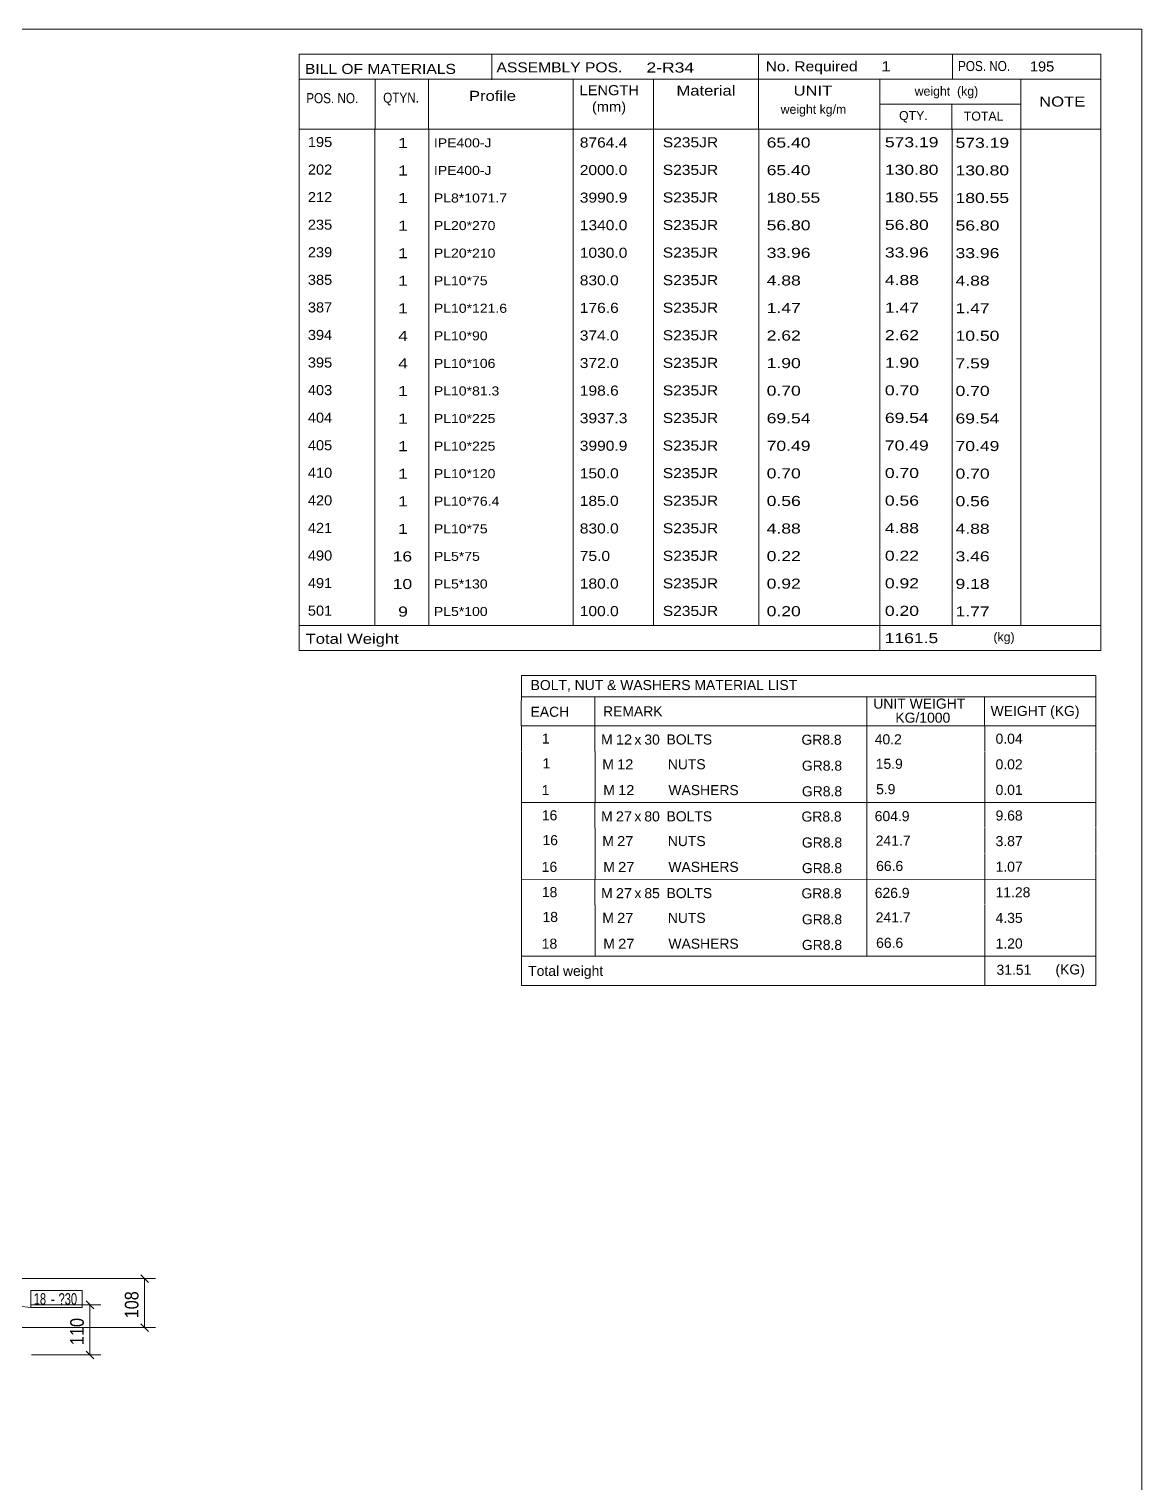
# Model space of a CAD drawing. Header units: millimetres. Extents: x 2 to 1174, y 1 to 825.
# Drawn here: x 929.7 to 1174, y 505.9 to 825 of the extents above; entities that cross this region are included whole.
import ezdxf

# ---------------------------------------------------------------- set-up
doc = ezdxf.new("R2010")
doc.units = ezdxf.units.MM
doc.linetypes.add('XKITLINE00', pattern=[0])
for name, color, linetype, lineweight in [('BoltMark', 7, 'Continuous', 0), ('Dimensions', 7, 'Continuous', 0), ('DrawingSheet', 5, 'Continuous', 0), ('OtherObjectType', 7, 'Continuous', 0)]:
    doc.layers.add(name, color=color, linetype=linetype, lineweight=lineweight)
doc.styles.add('ARIAL', font='ARIAL.TTF')
doc.styles.add('ARIAL_NARROW', font='ARIALN.TTF')

# ---------------------------------------------------------------- blocks, each defined once
blk = doc.blocks.new('*A195')
at = {"layer": 'DrawingSheet', "color": 5, "linetype": 'XKITLINE00', "lineweight": 0}
for p, q in [((1174, 825), (5, 825)), ((1174, 5), (1174, 825))]:
    blk.add_line(p, q, dxfattribs=at)
blk = doc.blocks.new('*A196')
at = {"layer": 'OtherObjectType', "color": 7, "linetype": 'XKITLINE00', "lineweight": 0}
for p, q in [((1037.76, 683.1), (1037.75, 672.1)), ((1037.76, 683.1), (1163.88, 683.1)), ((1163.88, 683.1), (1163.88, 672.1)), ((1037.75, 678.45), (1163.88, 678.45)), ((1053.87, 678.46), (1053.87, 672.1)), ((1113.57, 678.46), (1113.57, 672.1)), ((1139.47, 678.44), (1139.47, 672.1)), ((1037.76, 672.07), (1037.76, 666.57)), ((1037.77, 672.1), (1163.88, 672.1)), ((1053.92, 672.1), (1053.92, 666.48)), ((1113.57, 672.1), (1113.57, 666.48)), ((1139.5, 672.1), (1139.5, 666.6)), ((1163.88, 672.1), (1163.88, 666.6)), ((1037.79, 666.48), (1037.79, 660.87)), ((1053.95, 666.48), (1053.95, 660.86)), ((1113.57, 666.48), (1113.57, 660.86)), ((1139.5, 666.48), (1139.5, 660.98)), ((1163.88, 666.48), (1163.88, 660.98)), ((1037.79, 660.85), (1037.79, 655.28)), ((1053.95, 660.86), (1053.95, 655.24)), ((1113.57, 660.86), (1113.57, 655.24)), ((1139.5, 660.86), (1139.5, 655.25)), ((1163.88, 660.86), (1163.88, 655.25)), ((1163.88, 655.25), (1037.75, 655.28)), ((1037.76, 655.21), (1037.76, 649.71)), ((1053.92, 655.24), (1053.92, 649.62)), ((1113.57, 655.24), (1113.57, 649.62)), ((1139.5, 655.24), (1139.5, 649.74)), ((1163.88, 655.24), (1163.88, 649.74)), ((1037.79, 649.62), (1037.79, 644.01)), ((1053.95, 649.62), (1053.95, 644.01)), ((1113.57, 649.62), (1113.57, 644.01)), ((1139.5, 649.62), (1139.5, 644.12)), ((1163.88, 649.62), (1163.88, 644.12)), ((1037.79, 643.99), (1037.79, 638.42)), ((1053.95, 644), (1053.95, 638.39)), ((1113.57, 644.01), (1113.57, 638.39)), ((1139.5, 644), (1139.5, 638.4)), ((1163.88, 644), (1163.88, 638.39)), ((1163.88, 638.39), (1037.75, 638.42)), ((1037.76, 638.36), (1037.76, 632.86)), ((1053.92, 638.38), (1053.92, 632.77)), ((1113.57, 638.39), (1113.57, 632.77)), ((1139.5, 638.38), (1139.5, 632.88)), ((1163.88, 638.39), (1163.88, 632.89)), ((1037.79, 632.77), (1037.79, 627.15)), ((1053.95, 632.77), (1053.95, 627.15)), ((1113.57, 632.77), (1113.57, 627.15)), ((1139.5, 632.76), (1139.5, 627.26)), ((1163.88, 632.77), (1163.88, 627.27)), ((1037.79, 627.13), (1037.79, 621.57)), ((1053.95, 627.15), (1053.95, 621.53)), ((1113.57, 627.15), (1113.57, 621.53)), ((1139.5, 627.15), (1139.5, 621.54)), ((1163.88, 627.15), (1163.88, 621.54)), ((1163.88, 621.54), (1037.75, 621.57)), ((1037.78, 621.53), (1037.78, 615.12)), ((1037.85, 621.53), (1163.87, 621.53)), ((1139.5, 621.5), (1139.5, 615.08)), ((1163.87, 621.5), (1163.87, 615.09)), ((1037.77, 615.08), (1163.87, 615.08))]:
    blk.add_line(p, q, dxfattribs=at)
at = {"layer": 'OtherObjectType', "color": 7, "style": 'ARIAL_NARROW'}
for s, width, p in [('BOLT, NUT & WASHERS MATERIAL LIST', 1.211571, (1039.79, 679.94)), ('UNIT WEIGHT', 1.211571, (1115.03, 675.87)), ('WEIGHT (KG)', 1.211571, (1140.78, 674.25)), ('EACH', 1.211571, (1039.78, 674.07)), ('REMARK', 1.211571, (1055.7, 674.16)), (' KG/1000', 1.211571, (1119.02, 672.78)), ('1', 1.211571, (1042.26, 668.2)), ('M', 1.211571, (1055.26, 668)), ('12', 1.275, (1058.5, 667.98)), ('30', 1.211571, (1064.76, 667.97)), ('BOLTS', 1.211571, (1069.63, 667.99)), ('GR8.8', 1.211571, (1099.25, 667.94)), ('40.2', 1.211571, (1115.34, 668.03)), ('0.04', 1.211571, (1141.87, 668.16)), ('x', 1.211571, (1062.58, 667.98)), ('1', 1.211571, (1042.4, 662.76)), ('M', 1.211571, (1055.54, 662.56)), ('12', 1.275, (1058.78, 662.54)), ('NUTS', 1.211571, (1069.91, 662.56)), ('GR8.8', 1.211571, (1099.35, 662.24)), ('15.9', 1.211571, (1115.56, 662.65)), ('0.02', 1.211571, (1141.87, 662.54)), ('1', 1.211571, (1042.24, 656.89)), ('M', 1.211571, (1055.76, 656.89)), ('12', 1.275, (1059, 656.87)), ('WASHERS', 1.211571, (1070.04, 656.88)), ('GR8.8', 1.211571, (1099.35, 656.62)), ('5.9', 1.211571, (1115.64, 657.09)), ('0.01', 1.211571, (1141.87, 656.93)), ('16', 1.211571, (1042.26, 651.35)), ('M', 1.211571, (1055.26, 651.14)), ('27', 1.275, (1058.5, 651.12)), ('x', 1.211571, (1062.58, 651.12)), ('80', 1.211571, (1064.76, 651.11)), ('BOLTS', 1.211571, (1069.63, 651.13)), ('GR8.8', 1.211571, (1099.25, 651.08)), ('604.9', 1.211571, (1115.34, 651.17)), ('9.68', 1.211571, (1141.87, 651.31)), ('16', 1.211571, (1042.4, 645.9)), ('M', 1.211571, (1055.54, 645.71)), ('27', 1.275, (1058.78, 645.69)), ('NUTS', 1.211571, (1069.91, 645.7)), ('241.7', 1.211571, (1115.56, 645.8)), ('3.87', 1.211571, (1141.87, 645.69)), ('GR8.8', 1.211571, (1099.35, 645.38)), ('16', 1.211571, (1042.24, 640.03)), ('M', 1.211571, (1055.76, 640.03)), ('27', 1.275, (1059, 640.01)), ('WASHERS', 1.211571, (1070.04, 640.03)), ('GR8.8', 1.211571, (1099.35, 639.76)), ('66.6', 1.211571, (1115.64, 640.23)), ('1.07', 1.211571, (1141.87, 640.07)), ('18', 1.211571, (1042.26, 634.49)), ('M', 1.211571, (1055.26, 634.28)), ('27', 1.275, (1058.5, 634.26)), ('x', 1.211571, (1062.58, 634.27)), ('85', 1.211571, (1064.76, 634.26)), ('BOLTS', 1.211571, (1069.63, 634.28)), ('GR8.8', 1.211571, (1099.25, 634.23)), ('626.9', 1.211571, (1115.34, 634.32)), ('11.28', 1.211571, (1141.87, 634.45)), ('18', 1.211571, (1042.4, 629.04)), ('M', 1.211571, (1055.54, 628.85)), ('27', 1.275, (1058.78, 628.83)), ('NUTS', 1.211571, (1069.91, 628.84)), ('GR8.8', 1.211571, (1099.35, 628.52)), ('241.7', 1.211571, (1115.56, 628.94)), ('4.35', 1.211571, (1141.87, 628.83)), ('18', 1.211571, (1042.24, 623.18)), ('27', 1.275, (1059, 623.15)), ('WASHERS', 1.211571, (1070.04, 623.17)), ('66.6', 1.211571, (1115.64, 623.37)), ('1.20', 1.211571, (1141.87, 623.21)), ('M', 1.211571, (1055.76, 623.18)), ('GR8.8', 1.211571, (1099.35, 622.91)), ('Total weight', 1.211571, (1039.26, 617.21)), ('31.51', 1.211571, (1142.07, 617.44)), ('(KG)', 1.211571, (1155.02, 617.53))]:
    blk.add_text(s, height=2.2, dxfattribs=dict(at, width=width)).set_placement(p)
blk = doc.blocks.new('*A201')
at = {"layer": 'OtherObjectType', "color": 7, "linetype": 'XKITLINE00', "lineweight": 0}
for p, q in [((988.98, 819.5), (1164.98, 819.5)), ((988.98, 819.5), (988.98, 808.5)), ((1031.26, 819.42), (1031.26, 813.87)), ((1089.85, 814), (1089.85, 819.5)), ((1132.43, 813.96), (1132.43, 819.42)), ((1164.98, 814), (1164.98, 819.5)), ((988.98, 814), (1164.98, 814)), ((1005.64, 814), (1005.64, 803)), ((1017.4, 813.98), (1017.4, 803.03)), ((1049.12, 813.99), (1049.13, 803)), ((1066.78, 813.98), (1066.78, 803)), ((1089.85, 813.98), (1089.85, 803)), ((1116.43, 814), (1116.43, 803)), ((1147.42, 814), (1147.42, 803)), ((1164.98, 814), (1164.98, 808.5)), ((988.98, 808.5), (988.98, 803)), ((1116.45, 808.52), (1147.45, 808.52)), ((1132.28, 808.52), (1132.28, 803)), ((1164.98, 808.5), (1164.98, 803)), ((988.98, 803), (1164.98, 803)), ((988.98, 803), (988.98, 796.95)), ((1005.63, 803), (1005.63, 796.95)), ((1017.44, 802.99), (1017.44, 796.95)), ((1049.12, 803), (1049.11, 796.95)), ((1066.79, 803), (1066.79, 796.95)), ((1089.87, 803), (1089.87, 796.95)), ((1116.44, 803), (1116.44, 796.95)), ((1132.33, 802.95), (1132.33, 796.95)), ((1147.43, 803), (1147.43, 796.95)), ((1164.98, 803), (1164.98, 796.95)), ((988.98, 796.95), (988.98, 790.9)), ((1005.63, 796.95), (1005.63, 790.9)), ((1017.44, 796.94), (1017.44, 790.9)), ((1049.12, 796.95), (1049.11, 790.9)), ((1066.79, 796.95), (1066.79, 790.9)), ((1089.87, 796.95), (1089.87, 790.9)), ((1116.44, 796.95), (1116.44, 790.9)), ((1132.33, 796.9), (1132.33, 790.9)), ((1147.43, 796.95), (1147.43, 790.9)), ((1164.98, 796.95), (1164.98, 790.9)), ((988.98, 790.9), (988.98, 784.85)), ((1005.63, 790.9), (1005.63, 784.85)), ((1017.44, 790.89), (1017.44, 784.85)), ((1049.12, 790.9), (1049.11, 784.85)), ((1066.79, 790.9), (1066.79, 784.85)), ((1089.87, 790.9), (1089.87, 784.85)), ((1116.44, 790.9), (1116.44, 784.85)), ((1132.33, 790.85), (1132.33, 784.85)), ((1147.43, 790.9), (1147.43, 784.85)), ((1164.98, 790.9), (1164.98, 784.85)), ((988.98, 784.85), (988.98, 778.8)), ((1005.63, 784.85), (1005.63, 778.8)), ((1017.44, 784.84), (1017.44, 778.8)), ((1049.12, 784.85), (1049.11, 778.8)), ((1066.79, 784.85), (1066.79, 778.8)), ((1089.87, 784.85), (1089.87, 778.8)), ((1116.44, 784.85), (1116.44, 778.8)), ((1132.33, 784.8), (1132.33, 778.8)), ((1147.43, 784.85), (1147.43, 778.8)), ((1164.98, 784.85), (1164.98, 778.8)), ((988.98, 778.8), (988.98, 772.75)), ((1005.63, 778.8), (1005.63, 772.75)), ((1017.44, 778.79), (1017.44, 772.75)), ((1049.12, 778.8), (1049.11, 772.75)), ((1066.79, 778.8), (1066.79, 772.75)), ((1089.87, 778.8), (1089.87, 772.75)), ((1116.44, 778.8), (1116.44, 772.75)), ((1132.33, 778.75), (1132.33, 772.75)), ((1147.43, 778.8), (1147.43, 772.75)), ((1164.98, 778.8), (1164.98, 772.75)), ((988.98, 772.75), (988.98, 766.7)), ((1005.63, 772.75), (1005.63, 766.7)), ((1017.44, 772.74), (1017.44, 766.7)), ((1049.12, 772.75), (1049.11, 766.7)), ((1066.79, 772.75), (1066.79, 766.7)), ((1089.87, 772.75), (1089.87, 766.7)), ((1116.44, 772.75), (1116.44, 766.7)), ((1132.33, 772.7), (1132.33, 766.7)), ((1147.43, 772.75), (1147.43, 766.7)), ((1164.98, 772.75), (1164.98, 766.7)), ((988.98, 766.7), (988.98, 760.65)), ((1005.63, 766.7), (1005.63, 760.65)), ((1017.44, 766.69), (1017.44, 760.65)), ((1049.12, 766.7), (1049.11, 760.65)), ((1066.79, 766.7), (1066.79, 760.65)), ((1089.87, 766.7), (1089.87, 760.65)), ((1116.44, 766.7), (1116.44, 760.65)), ((1132.33, 766.65), (1132.33, 760.65)), ((1147.43, 766.7), (1147.43, 760.65)), ((1164.98, 766.7), (1164.98, 760.65)), ((988.98, 760.65), (988.98, 754.6)), ((1005.63, 760.65), (1005.63, 754.6)), ((1017.44, 760.64), (1017.44, 754.6)), ((1049.12, 760.65), (1049.11, 754.6)), ((1066.79, 760.65), (1066.79, 754.6)), ((1089.87, 760.65), (1089.87, 754.6)), ((1116.44, 760.65), (1116.44, 754.6)), ((1132.33, 760.6), (1132.33, 754.6)), ((1147.43, 760.65), (1147.43, 754.6)), ((1164.98, 760.65), (1164.98, 754.6)), ((988.98, 754.6), (988.98, 748.55)), ((1005.63, 754.6), (1005.63, 748.55)), ((1017.44, 754.59), (1017.44, 748.55)), ((1049.12, 754.6), (1049.11, 748.55)), ((1066.79, 754.6), (1066.79, 748.55)), ((1089.87, 754.6), (1089.87, 748.55)), ((1116.44, 754.6), (1116.44, 748.55)), ((1132.33, 754.55), (1132.33, 748.55)), ((1147.43, 754.6), (1147.43, 748.55)), ((1164.98, 754.6), (1164.98, 748.55)), ((988.98, 748.55), (988.98, 742.5)), ((1005.63, 748.55), (1005.63, 742.5)), ((1017.44, 748.54), (1017.44, 742.5)), ((1049.12, 748.55), (1049.11, 742.5)), ((1066.79, 748.55), (1066.79, 742.5)), ((1089.87, 748.55), (1089.87, 742.5)), ((1116.44, 748.55), (1116.44, 742.5)), ((1132.33, 748.5), (1132.33, 742.5)), ((1147.43, 748.55), (1147.43, 742.5)), ((1164.98, 748.55), (1164.98, 742.5)), ((988.98, 742.5), (988.98, 736.45)), ((1005.63, 742.5), (1005.63, 736.45)), ((1017.44, 742.49), (1017.44, 736.45)), ((1049.12, 742.5), (1049.11, 736.45)), ((1066.79, 742.5), (1066.79, 736.45)), ((1089.87, 742.5), (1089.87, 736.45)), ((1116.44, 742.5), (1116.44, 736.45)), ((1132.33, 742.45), (1132.33, 736.45)), ((1147.43, 742.5), (1147.43, 736.45)), ((1164.98, 742.5), (1164.98, 736.45)), ((988.98, 736.45), (988.98, 730.4)), ((1005.63, 736.45), (1005.63, 730.4)), ((1017.44, 736.44), (1017.44, 730.4)), ((1049.12, 736.45), (1049.11, 730.4)), ((1066.79, 736.45), (1066.79, 730.4)), ((1089.87, 736.45), (1089.87, 730.4)), ((1116.44, 736.45), (1116.44, 730.4)), ((1132.33, 736.4), (1132.33, 730.4)), ((1147.43, 736.45), (1147.43, 730.4)), ((1164.98, 736.45), (1164.98, 730.4)), ((988.98, 730.4), (988.98, 724.35)), ((1005.63, 730.4), (1005.63, 724.35)), ((1017.44, 730.39), (1017.44, 724.35)), ((1049.12, 730.4), (1049.11, 724.35)), ((1066.79, 730.4), (1066.79, 724.35)), ((1089.87, 730.4), (1089.87, 724.35)), ((1116.44, 730.4), (1116.44, 724.35)), ((1132.33, 730.35), (1132.33, 724.35)), ((1147.43, 730.4), (1147.43, 724.35)), ((1164.98, 730.4), (1164.98, 724.35)), ((988.98, 724.35), (988.98, 718.3)), ((1005.63, 724.35), (1005.63, 718.3)), ((1017.44, 724.34), (1017.44, 718.3)), ((1049.12, 724.35), (1049.11, 718.3)), ((1066.79, 724.35), (1066.79, 718.3)), ((1089.87, 724.35), (1089.87, 718.3)), ((1116.44, 724.35), (1116.44, 718.3)), ((1132.33, 724.3), (1132.33, 718.3)), ((1147.43, 724.35), (1147.43, 718.3)), ((1164.98, 724.35), (1164.98, 718.3)), ((988.98, 718.3), (988.98, 712.25)), ((1005.63, 718.3), (1005.63, 712.25)), ((1017.44, 718.29), (1017.44, 712.25)), ((1049.12, 718.3), (1049.11, 712.25)), ((1066.79, 718.3), (1066.79, 712.25)), ((1089.87, 718.3), (1089.87, 712.25)), ((1116.44, 718.3), (1116.44, 712.25)), ((1132.33, 718.25), (1132.33, 712.25)), ((1147.43, 718.3), (1147.43, 712.25)), ((1164.98, 718.3), (1164.98, 712.25)), ((988.98, 712.25), (988.98, 706.2)), ((1005.63, 712.25), (1005.63, 706.2)), ((1017.44, 712.24), (1017.44, 706.2)), ((1049.12, 712.25), (1049.11, 706.2)), ((1066.79, 712.25), (1066.79, 706.2)), ((1089.87, 712.25), (1089.87, 706.2)), ((1116.44, 712.25), (1116.44, 706.2)), ((1132.33, 712.2), (1132.33, 706.2)), ((1147.43, 712.25), (1147.43, 706.2)), ((1164.98, 712.25), (1164.98, 706.2)), ((988.98, 706.2), (988.98, 700.15)), ((1005.63, 706.2), (1005.63, 700.15)), ((1017.44, 706.19), (1017.44, 700.15)), ((1049.12, 706.2), (1049.11, 700.15)), ((1066.79, 706.2), (1066.79, 700.15)), ((1089.87, 706.2), (1089.87, 700.15)), ((1116.44, 706.2), (1116.44, 700.15)), ((1132.33, 706.15), (1132.33, 700.15)), ((1147.43, 706.2), (1147.43, 700.15)), ((1164.98, 706.2), (1164.98, 700.15)), ((988.98, 700.15), (988.98, 694.1)), ((1005.63, 700.15), (1005.63, 694.1)), ((1017.44, 700.14), (1017.44, 694.1)), ((1049.12, 700.15), (1049.11, 694.1)), ((1066.79, 700.15), (1066.79, 694.1)), ((1089.87, 700.15), (1089.87, 694.1)), ((1116.44, 700.15), (1116.44, 694.1)), ((1132.33, 700.1), (1132.33, 694.1)), ((1147.43, 700.15), (1147.43, 694.1)), ((1164.98, 700.15), (1164.98, 694.1)), ((988.98, 694.1), (1164.98, 694.1)), ((988.98, 694.1), (988.98, 688.6)), ((1116.44, 694.1), (1116.44, 688.6)), ((1164.98, 694.1), (1164.98, 688.6)), ((988.98, 688.6), (1164.98, 688.6))]:
    blk.add_line(p, q, dxfattribs=at)
at = {"layer": 'OtherObjectType', "color": 7, "style": 'ARIAL_NARROW'}
for s, height, width, p in [('BILL OF MATERIALS', 2.2, 1.36, (990.25, 815.16)), ('ASSEMBLY POS.', 2.2, 1.36, (1032.3, 815.5)), ('2-R34', 2.2, 1.525501, (1065.23, 815.46)), ('No. Required', 2.2, 1.36, (1091.39, 815.72)), ('1', 2.2, 1.525501, (1116.75, 815.72)), ('POS. NO.', 2.2, 1.02, (1133.63, 815.79)), ('195', 2.2, 1.270501, (1149.4, 815.69)), ('POS. NO.', 2.2, 1.02, (990.53, 808.74)), ('QTYN.', 2.2, 1.02, (1007.42, 808.84)), ('Profile', 2.2, 1.445, (1026.26, 809.25)), ('LENGTH', 2.2, 1.275, (1050.54, 810.49)), ('Material', 2.2, 1.445, (1071.81, 810.41)), ('UNIT', 2.2, 1.445, (1097.52, 810.4)), ('weight  (kg)', 1.98, 1.19, (1124.11, 810.39)), ('(mm)', 2.2, 1.275, (1053.26, 806.86)), ('weight kg/m', 1.98, 1.19, (1094.69, 806.4)), ('NOTE', 2.2, 1.445, (1151.44, 807.99)), ('QTY.', 1.98, 1.19, (1120.68, 805.03)), ('TOTAL', 1.98, 1.19, (1134.9, 804.91)), ('195', 2.2, 1.270501, (990.89, 799.12)), ('1', 2.2, 1.525501, (1010.71, 798.91)), ('IPE400-J', 1.98, 1.355501, (1018.56, 799.04)), ('8764.4', 2.2, 1.355501, (1050.59, 799.01)), ('S235JR', 2.2, 1.355501, (1068.81, 799.05)), ('65.40', 2.2, 1.525501, (1091.62, 798.99)), ('573.19', 2.2, 1.525501, (1117.57, 799.07)), ('573.19', 2.2, 1.525501, (1133.08, 798.94)), ('202', 2.2, 1.270501, (990.89, 793.07)), ('1', 2.2, 1.525501, (1010.71, 792.86)), ('IPE400-J', 1.98, 1.355501, (1018.56, 792.99)), ('2000.0', 2.2, 1.355501, (1050.59, 792.96)), ('S235JR', 2.2, 1.355501, (1068.81, 793)), ('65.40', 2.2, 1.525501, (1091.62, 792.94)), ('130.80', 2.2, 1.525501, (1117.57, 793.02)), ('130.80', 2.2, 1.525501, (1133.08, 792.89)), ('212', 2.2, 1.270501, (990.89, 787.02)), ('1', 2.2, 1.525501, (1010.71, 786.81)), ('PL8*1071.7', 1.98, 1.355501, (1018.56, 786.94)), ('3990.9', 2.2, 1.355501, (1050.59, 786.91)), ('S235JR', 2.2, 1.355501, (1068.81, 786.95)), ('180.55', 2.2, 1.525501, (1091.62, 786.89)), ('180.55', 2.2, 1.525501, (1117.57, 786.97)), ('180.55', 2.2, 1.525501, (1133.08, 786.84)), ('235', 2.2, 1.270501, (990.89, 780.97)), ('1', 2.2, 1.525501, (1010.71, 780.76)), ('PL20*270', 1.98, 1.355501, (1018.56, 780.89)), ('1340.0', 2.2, 1.355501, (1050.59, 780.86)), ('S235JR', 2.2, 1.355501, (1068.81, 780.9)), ('56.80', 2.2, 1.525501, (1091.62, 780.84)), ('56.80', 2.2, 1.525501, (1117.57, 780.92)), ('56.80', 2.2, 1.525501, (1133.08, 780.79)), ('239', 2.2, 1.270501, (990.89, 774.92)), ('1', 2.2, 1.525501, (1010.71, 774.71)), ('PL20*210', 1.98, 1.355501, (1018.56, 774.84)), ('1030.0', 2.2, 1.355501, (1050.59, 774.81)), ('S235JR', 2.2, 1.355501, (1068.81, 774.85)), ('33.96', 2.2, 1.525501, (1091.62, 774.79)), ('33.96', 2.2, 1.525501, (1117.57, 774.87)), ('33.96', 2.2, 1.525501, (1133.08, 774.74)), ('385', 2.2, 1.270501, (990.89, 768.87)), ('1', 2.2, 1.525501, (1010.71, 768.66)), ('PL10*75', 1.98, 1.355501, (1018.56, 768.79)), ('830.0', 2.2, 1.355501, (1050.59, 768.76)), ('S235JR', 2.2, 1.355501, (1068.81, 768.8)), ('4.88', 2.2, 1.525501, (1091.62, 768.74)), ('4.88', 2.2, 1.525501, (1117.57, 768.82)), ('4.88', 2.2, 1.525501, (1133.08, 768.69)), ('387', 2.2, 1.270501, (990.89, 762.82)), ('1', 2.2, 1.525501, (1010.71, 762.61)), ('PL10*121.6', 1.98, 1.355501, (1018.56, 762.74)), ('176.6', 2.2, 1.355501, (1050.59, 762.71)), ('S235JR', 2.2, 1.355501, (1068.81, 762.75)), ('1.47', 2.2, 1.525501, (1091.62, 762.69)), ('1.47', 2.2, 1.525501, (1117.57, 762.77)), ('1.47', 2.2, 1.525501, (1133.08, 762.64)), ('394', 2.2, 1.270501, (990.89, 756.77)), ('4', 2.2, 1.525501, (1010.71, 756.56)), ('PL10*90', 1.98, 1.355501, (1018.56, 756.69)), ('374.0', 2.2, 1.355501, (1050.59, 756.66)), ('S235JR', 2.2, 1.355501, (1068.81, 756.7)), ('2.62', 2.2, 1.525501, (1091.62, 756.64)), ('2.62', 2.2, 1.525501, (1117.57, 756.72)), ('10.50', 2.2, 1.525501, (1133.08, 756.59)), ('395', 2.2, 1.270501, (990.89, 750.72)), ('4', 2.2, 1.525501, (1010.71, 750.51)), ('PL10*106', 1.98, 1.355501, (1018.56, 750.64)), ('372.0', 2.2, 1.355501, (1050.59, 750.61)), ('S235JR', 2.2, 1.355501, (1068.81, 750.65)), ('1.90', 2.2, 1.525501, (1091.62, 750.59)), ('1.90', 2.2, 1.525501, (1117.57, 750.67)), ('7.59', 2.2, 1.525501, (1133.08, 750.54)), ('403', 2.2, 1.270501, (990.89, 744.67)), ('1', 2.2, 1.525501, (1010.71, 744.46)), ('198.6', 2.2, 1.355501, (1050.59, 744.56)), ('S235JR', 2.2, 1.355501, (1068.81, 744.6)), ('0.70', 2.2, 1.525501, (1091.62, 744.54)), ('0.70', 2.2, 1.525501, (1117.57, 744.62)), ('0.70', 2.2, 1.525501, (1133.08, 744.49)), ('PL10*81.3', 1.98, 1.355501, (1018.56, 744.59)), ('404', 2.2, 1.270501, (990.89, 738.62)), ('1', 2.2, 1.525501, (1010.71, 738.41)), ('PL10*225', 1.98, 1.355501, (1018.56, 738.54)), ('3937.3', 2.2, 1.355501, (1050.59, 738.51)), ('S235JR', 2.2, 1.355501, (1068.81, 738.55)), ('69.54', 2.2, 1.525501, (1091.62, 738.49)), ('69.54', 2.2, 1.525501, (1117.57, 738.57)), ('69.54', 2.2, 1.525501, (1133.08, 738.44)), ('405', 2.2, 1.270501, (990.89, 732.57)), ('1', 2.2, 1.525501, (1010.71, 732.36)), ('PL10*225', 1.98, 1.355501, (1018.56, 732.49)), ('3990.9', 2.2, 1.355501, (1050.59, 732.46)), ('S235JR', 2.2, 1.355501, (1068.81, 732.5)), ('70.49', 2.2, 1.525501, (1091.62, 732.44)), ('70.49', 2.2, 1.525501, (1117.57, 732.52)), ('70.49', 2.2, 1.525501, (1133.08, 732.39)), ('410', 2.2, 1.270501, (990.89, 726.52)), ('1', 2.2, 1.525501, (1010.71, 726.31)), ('PL10*120', 1.98, 1.355501, (1018.56, 726.44)), ('150.0', 2.2, 1.355501, (1050.59, 726.41)), ('S235JR', 2.2, 1.355501, (1068.81, 726.45)), ('0.70', 2.2, 1.525501, (1091.62, 726.39)), ('0.70', 2.2, 1.525501, (1117.57, 726.47)), ('0.70', 2.2, 1.525501, (1133.08, 726.34)), ('420', 2.2, 1.270501, (990.89, 720.47)), ('1', 2.2, 1.525501, (1010.71, 720.26)), ('PL10*76.4', 1.98, 1.355501, (1018.56, 720.39)), ('185.0', 2.2, 1.355501, (1050.59, 720.36)), ('S235JR', 2.2, 1.355501, (1068.81, 720.4)), ('0.56', 2.2, 1.525501, (1091.62, 720.34)), ('0.56', 2.2, 1.525501, (1117.57, 720.42)), ('0.56', 2.2, 1.525501, (1133.08, 720.29)), ('421', 2.2, 1.270501, (990.89, 714.42)), ('1', 2.2, 1.525501, (1010.71, 714.21)), ('PL10*75', 1.98, 1.355501, (1018.56, 714.34)), ('830.0', 2.2, 1.355501, (1050.59, 714.31)), ('S235JR', 2.2, 1.355501, (1068.81, 714.35)), ('4.88', 2.2, 1.525501, (1091.62, 714.29)), ('4.88', 2.2, 1.525501, (1117.57, 714.37)), ('4.88', 2.2, 1.525501, (1133.08, 714.24)), ('490', 2.2, 1.270501, (990.89, 708.37)), ('16', 2.2, 1.525501, (1009.51, 708.16)), ('PL5*75', 1.98, 1.355501, (1018.56, 708.29)), ('75.0', 2.2, 1.355501, (1050.59, 708.26)), ('S235JR', 2.2, 1.355501, (1068.81, 708.3)), ('0.22', 2.2, 1.525501, (1091.62, 708.24)), ('0.22', 2.2, 1.525501, (1117.57, 708.32)), ('3.46', 2.2, 1.525501, (1133.08, 708.19)), ('491', 2.2, 1.270501, (990.89, 702.32)), ('10', 2.2, 1.525501, (1009.51, 702.11)), ('PL5*130', 1.98, 1.355501, (1018.56, 702.24)), ('180.0', 2.2, 1.355501, (1050.59, 702.21)), ('S235JR', 2.2, 1.355501, (1068.81, 702.25)), ('0.92', 2.2, 1.525501, (1091.62, 702.19)), ('0.92', 2.2, 1.525501, (1117.57, 702.27)), ('9.18', 2.2, 1.525501, (1133.08, 702.14)), ('501', 2.2, 1.270501, (990.89, 696.27)), ('9', 2.2, 1.525501, (1010.71, 696.06)), ('PL5*100', 1.98, 1.355501, (1018.56, 696.19)), ('100.0', 2.2, 1.355501, (1050.59, 696.16)), ('S235JR', 2.2, 1.355501, (1068.81, 696.2)), ('0.20', 2.2, 1.525501, (1091.62, 696.14)), ('0.20', 2.2, 1.525501, (1117.57, 696.22)), ('1.77', 2.2, 1.525501, (1133.08, 696.09)), ('Total Weight', 2.2, 1.445, (990.4, 690.09)), ('1161.5', 2.2, 1.525501, (1117.52, 690.24)), ('(kg)', 1.98, 1.19, (1141.4, 690.61))]:
    blk.add_text(s, height=height, dxfattribs=dict(at, width=width)).set_placement(p)
blk = doc.blocks.new('*A353')
at = {"layer": 'BoltMark', "color": 7, "linetype": 'XKITLINE00', "lineweight": 0}
for p, q in [((930.11, 548.16), (941.32, 548.16)), ((930.11, 544.46), (930.11, 548.16)), ((941.32, 544.46), (941.32, 548.16)), ((924.98, 545.02), (930.11, 544.46)), ((930.11, 544.46), (941.32, 544.46))]:
    blk.add_line(p, q, dxfattribs=at)
at = {"layer": 'BoltMark', "color": 3, "style": 'ARIAL_NARROW', "width": 0.85}
for s, p in [('18', (930.71, 545.06)), ('-', (934.5, 545.06)), ('?30', (936.16, 545.06))]:
    blk.add_text(s, height=2.5, dxfattribs=at).set_placement(p)
blk = doc.blocks.new('*A376')
at = {"layer": 'Dimensions', "color": 7, "linetype": 'XKITLINE00', "lineweight": 0}
for p, q in [((923.08, 550.77), (957.45, 550.77)), ((954.2, 551.61), (955.9, 549.92)), ((955.05, 540.02), (955.05, 550.77)), ((924.47, 540.02), (957.45, 540.02)), ((954.2, 540.86), (955.9, 539.17))]:
    blk.add_line(p, q, dxfattribs=at)
at = {"layer": 'Dimensions', "color": 3}
for p in [(955.05, 550.77), (955.05, 540.02)]:
    blk.add_point(p, dxfattribs=at)
at = {"layer": 'Dimensions', "color": 3, "style": 'ARIAL', "width": 0.85}
blk.add_text('108', height=3, rotation=90.0002, dxfattribs=at).set_placement((953.7, 542.05))
blk = doc.blocks.new('*A379')
at = {"layer": 'Dimensions', "color": 7, "linetype": 'XKITLINE00', "lineweight": 0}
for p, q in [((942.2, 545.86), (943.9, 544.17)), ((930.2, 545.02), (945.45, 545.02)), ((943.05, 534.02), (943.05, 545.02)), ((930.2, 534.02), (945.45, 534.02)), ((942.2, 534.86), (943.9, 533.17))]:
    blk.add_line(p, q, dxfattribs=at)
at = {"layer": 'Dimensions', "color": 3}
for p in [(943.05, 545.02), (943.05, 534.02)]:
    blk.add_point(p, dxfattribs=at)
at = {"layer": 'Dimensions', "color": 3, "style": 'ARIAL', "width": 0.85}
blk.add_text('110', height=3, rotation=90.0002, dxfattribs=at).set_placement((941.7, 536.18))

msp = doc.modelspace()

# ---------------------------------------------------------------- block references
at = {"lineweight": 0}
for name in ['*A195', '*A201', '*A196', '*A376', '*A353', '*A379']:
    msp.add_blockref(name, (0, 0), dxfattribs=at)

doc.saveas('drawing.dxf')
